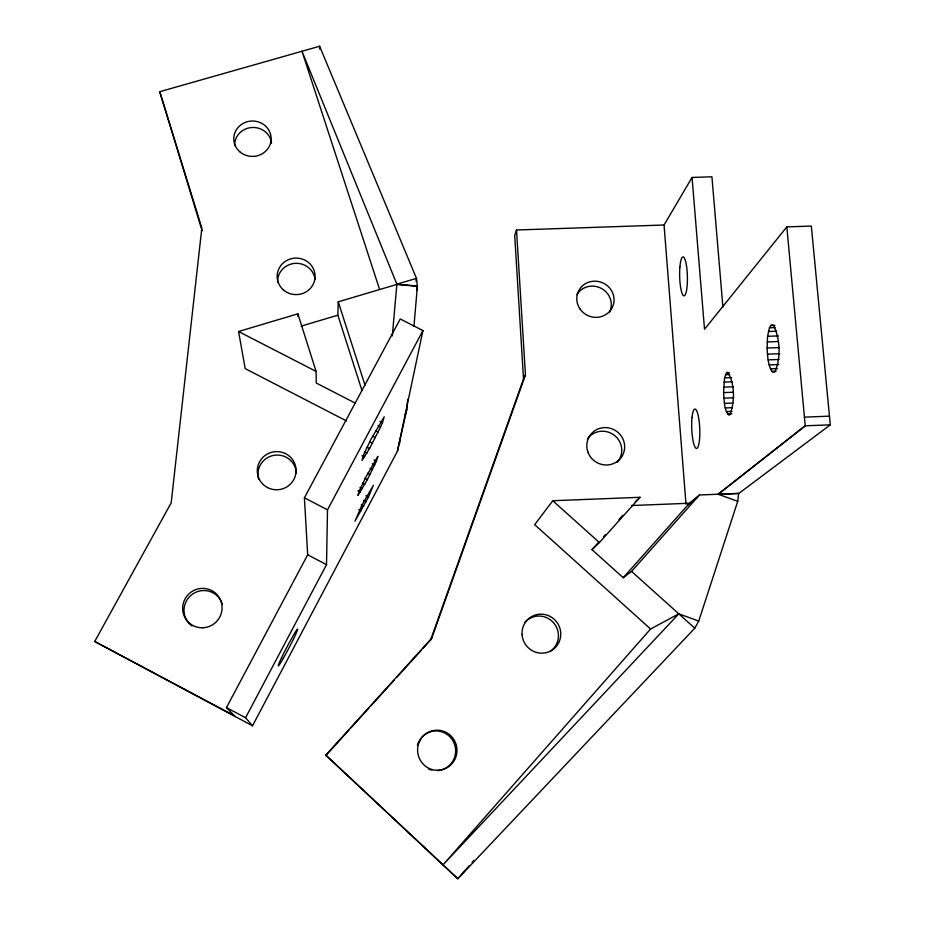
<?xml version="1.0" encoding="UTF-8"?>
<svg xmlns="http://www.w3.org/2000/svg" width="925" height="925" viewBox="0 0 925 925"><rect width="100%" height="100%" fill="white"/><g stroke="black" fill="none" stroke-linecap="round" stroke-linejoin="round"><path stroke-width="1.39" d="M723.581 392.605L724.564 377.874L726.53 372.729L727.744 372.208C735.051 384.095 734.762 401.681 730.056 414.689L728.842 415.082C723.558 409.208 724.448 400.028 723.581 392.605L733.409 392.235M767.114 348.02L767.588 336.318L769.473 327.82L770.814 325.531L772.294 324.802L773.832 325.704C780.099 339.695 781.058 357.709 774.93 371.85L773.427 372.428L771.901 371.376C767.785 364.392 767.588 355.905 767.114 348.02L779.451 347.569M407.682 399.322L406.827 409.336L397.449 451.134L252.525 725.79L245.576 717.742L326.513 564.643L327.508 509.848L422.933 330.572L400.248 318.975L304.406 497.823L307.678 554.803L226.463 707.59L235.17 716.563M361.999 390.593L337.845 315.194L338.249 301.828L396.86 284.414L417.383 286.299L413.949 326.352M692.05 177.461L704.515 329.265L786.828 226.903L811.341 226.07L830.292 424.841L805.236 425.801L718.216 494.274L738.636 493.407L737.734 501.327L698.733 621.091L694.791 628.191L457.817 878.75L325.808 755.147L431.732 638.25L525.446 374.879L516.508 230.001L664.058 225.006L692.05 177.461L711.926 176.802L722.911 307.065M399.507 444.116L399.75 441.26M392.316 335.914L396.86 284.414M415.984 281.188L416.481 278.356L319.622 46.25L159.748 91.702L202.124 230.822M416.643 290.265L417.395 286.068L416.481 278.356L396.883 284.183L301.989 51.268L379.574 289.352M416.632 290.473L417.383 286.299M397.449 451.134L422.933 330.572M404.664 416.99L406.827 409.336M516.508 230.001L514.693 235.412L523.515 379.007L430.668 639.892L422.968 648.39M382.499 422.609L384.199 416.84L370.728 439.733L363.537 454.984L362.01 460.453L369.561 448.509L380.557 426.945L382.499 422.609L379.955 421.303M376.406 461.205L377.886 456.337L365.768 477.335L359.282 490.863L357.952 495.476L367.387 479.589L376.406 461.205L373.978 459.945M523.515 379.007L525.446 374.879M368.439 497.164L373.342 485.313L362.103 504.807L354.98 521.157L368.439 497.164L365.907 495.846M252.525 725.79L94.708 641.487L171.194 502.818L201.835 228.059L159.748 91.702M430.668 639.892L431.732 638.25M830.292 424.841L738.798 493.464L699.497 494.956L631.555 571.407L623.219 577.72L591.965 549.635L599.412 542.57L639.973 497.303L552.757 500.737L534.685 524.648L650.576 629.012L678.8 613.83L698.733 621.091M469.229 865.731L457.817 878.75L325.808 755.147M472.085 862.47L473.993 860.308M650.576 629.012L443.006 864.875L678.8 613.83L694.791 628.191M623.219 577.72L689.437 503.246L699.497 494.956M591.965 549.635L598.718 542.108M603.539 536.731L605.459 534.581M618.952 519.526L622.814 515.225M325.773 755.644L348.875 730.16M350.795 728.033L369.075 707.856M371.006 705.74L394.096 680.245M396.987 677.065L421.048 650.518M635.255 501.882L639.973 497.303M687.749 505.142L697.762 496.91M346.482 420.933L245.206 368.636L238.569 331.508L297.885 313.829L316.084 371.411L316.281 383.031L355.501 403.254M301.261 326.097L337.845 315.194M631.486 505.536L689.437 503.246M725.339 407.948L732.369 407.682M726.391 411.579L732.033 411.371M727.593 414.018L731.837 413.857M786.828 226.903L804.426 417.129L829.459 416.169M770.814 325.531L774.965 325.38M769.473 327.82L774.988 327.612M768.374 331.497L776.63 331.196M767.588 336.318L778.572 335.914M767.16 341.949L778.133 341.545M767.426 354.125L779.763 353.674M768.132 359.871L779.116 359.467M769.161 364.878L778.792 364.519M770.444 368.809L777.335 368.543M726.53 372.729L729.362 372.625M771.901 371.376L776.052 371.226M725.454 374.66L729.686 374.509M724.564 377.874L731.606 377.608M723.94 382.129L732.369 381.817M723.604 387.159L733.433 386.789M723.882 398.132L733.698 397.762M724.472 403.358L732.901 403.046M396.883 284.183L417.395 286.068M737.734 501.327L718.054 494.216L805.236 425.801L804.426 417.129M238.569 331.508L316.084 371.411M378.024 425.639L380.557 426.945M375.596 430.749L378.128 432.056M372.833 436.288L375.365 437.594M369.919 441.896L372.44 443.202M367.028 447.203L369.561 448.509M364.381 451.851L366.913 453.169M362.126 455.551L364.658 456.858M372.255 463.772L374.671 465.032M370.081 468.316L372.498 469.576M367.595 473.288L370.012 474.537M364.97 478.341L367.387 479.589M362.369 483.151L364.785 484.399M359.975 487.394L362.392 488.654M357.929 490.793L360.357 492.054M363.629 500.39L366.161 501.708M361.212 505.038L363.745 506.357M358.784 509.455L361.328 510.773M304.406 497.823L327.508 509.848M307.678 554.803L326.513 564.643M226.463 707.59L245.576 717.742M94.708 641.487L234.256 715.638M631.555 571.407L678.8 613.83M552.757 500.737L599.412 542.57M338.249 301.828L365.005 385.205M664.058 225.006L685.992 504.171M297.885 313.829L298.023 316.442M319.622 46.25L319.634 49.083M576.853 294.613A18.581 17.806 23.5 0 1 601.504 288.484A18.581 17.806 23.5 0 1 609.436 312.407M587.398 439.005A18.951 18.338 33.5 0 1 614.385 435.34A18.951 18.338 33.5 0 1 617.183 462.292M524.891 622.247A19.46 19.055 54.7 0 1 553.728 622.964A19.46 19.055 54.7 0 1 549.878 651.651M432.056 770.155A19.864 19.483 79.7 0 1 428.402 768.941M417.406 745.192A19.864 19.483 79.7 0 1 418.817 741.572M419.441 740.451A19.864 19.483 79.7 0 1 452.868 740.682A19.864 19.483 79.7 0 1 437.143 770.606M277.604 282.032A18.777 18.107 -0.8 0 1 295.098 263.359A18.777 18.107 -0.8 0 1 315.043 279.558M234.615 145.572A18.512 17.552 -1.8 0 1 251.958 127.5A18.512 17.552 -1.8 0 1 271.534 143.248M192.03 626.005A19.691 19.367 -43.1 0 1 192.296 594.289A19.691 19.367 -43.1 0 1 222.289 604.187M258.757 479.543A19.205 18.905 -11.5 0 1 274.008 455.331A19.205 18.905 -11.5 0 1 296.324 473.195M579.975 308.904A18.754 17.957 23.4 0 0 612.177 307.701A18.754 17.957 23.4 0 0 594.116 281.188A18.754 17.957 23.4 0 0 579.975 308.904M587.826 451.851A19.124 18.512 33.4 0 0 620.039 458.962A19.124 18.512 33.4 0 0 609.321 428.044A19.124 18.512 33.4 0 0 587.826 451.851M419.765 740.971A20.061 19.679 79.5 0 0 438.3 770.259A20.061 19.679 79.5 0 0 453.817 739.445A20.061 19.679 79.5 0 0 419.765 740.971M522.058 634.504A19.656 19.24 54.3 0 0 552.132 650.125A19.656 19.24 54.3 0 0 550.005 616.362A19.656 19.24 54.3 0 0 522.058 634.504M679.933 266.689A19.448 3.85 88.5 0 0 684.003 295.827A19.448 3.85 88.5 0 0 686.616 266.643A19.448 3.85 88.5 0 0 679.933 266.689M692.004 417.545A19.76 4.001 87.6 0 0 696.236 448.405A19.76 4.001 87.6 0 0 699.011 420.216A19.76 4.001 87.6 0 0 692.004 417.545M283.212 289.733A18.951 18.269 -0.7 0 0 314.592 280.402A18.951 18.269 -0.7 0 0 290.543 258.884A18.951 18.269 -0.7 0 0 283.212 289.733M239.679 151.677A18.685 17.714 -1.8 0 0 270.643 142.693A18.685 17.714 -1.8 0 0 247.044 121.788A18.685 17.714 -1.8 0 0 239.679 151.677M202.876 627.763A19.887 19.552 -42.7 0 0 219.19 597.504A19.887 19.552 -42.7 0 0 185.023 598.972A19.887 19.552 -42.7 0 0 202.876 627.763M267.579 487.602A19.402 19.078 -11.2 0 0 296.058 469.9A19.402 19.078 -11.2 0 0 266.412 454.557A19.402 19.078 -11.2 0 0 267.579 487.602M283.304 658.299A20.789 1.098 -62.3 0 0 297.63 629.197A20.789 1.098 -62.3 0 0 282.853 655.073A20.789 1.098 -62.3 0 0 283.304 658.299"/></g></svg>
